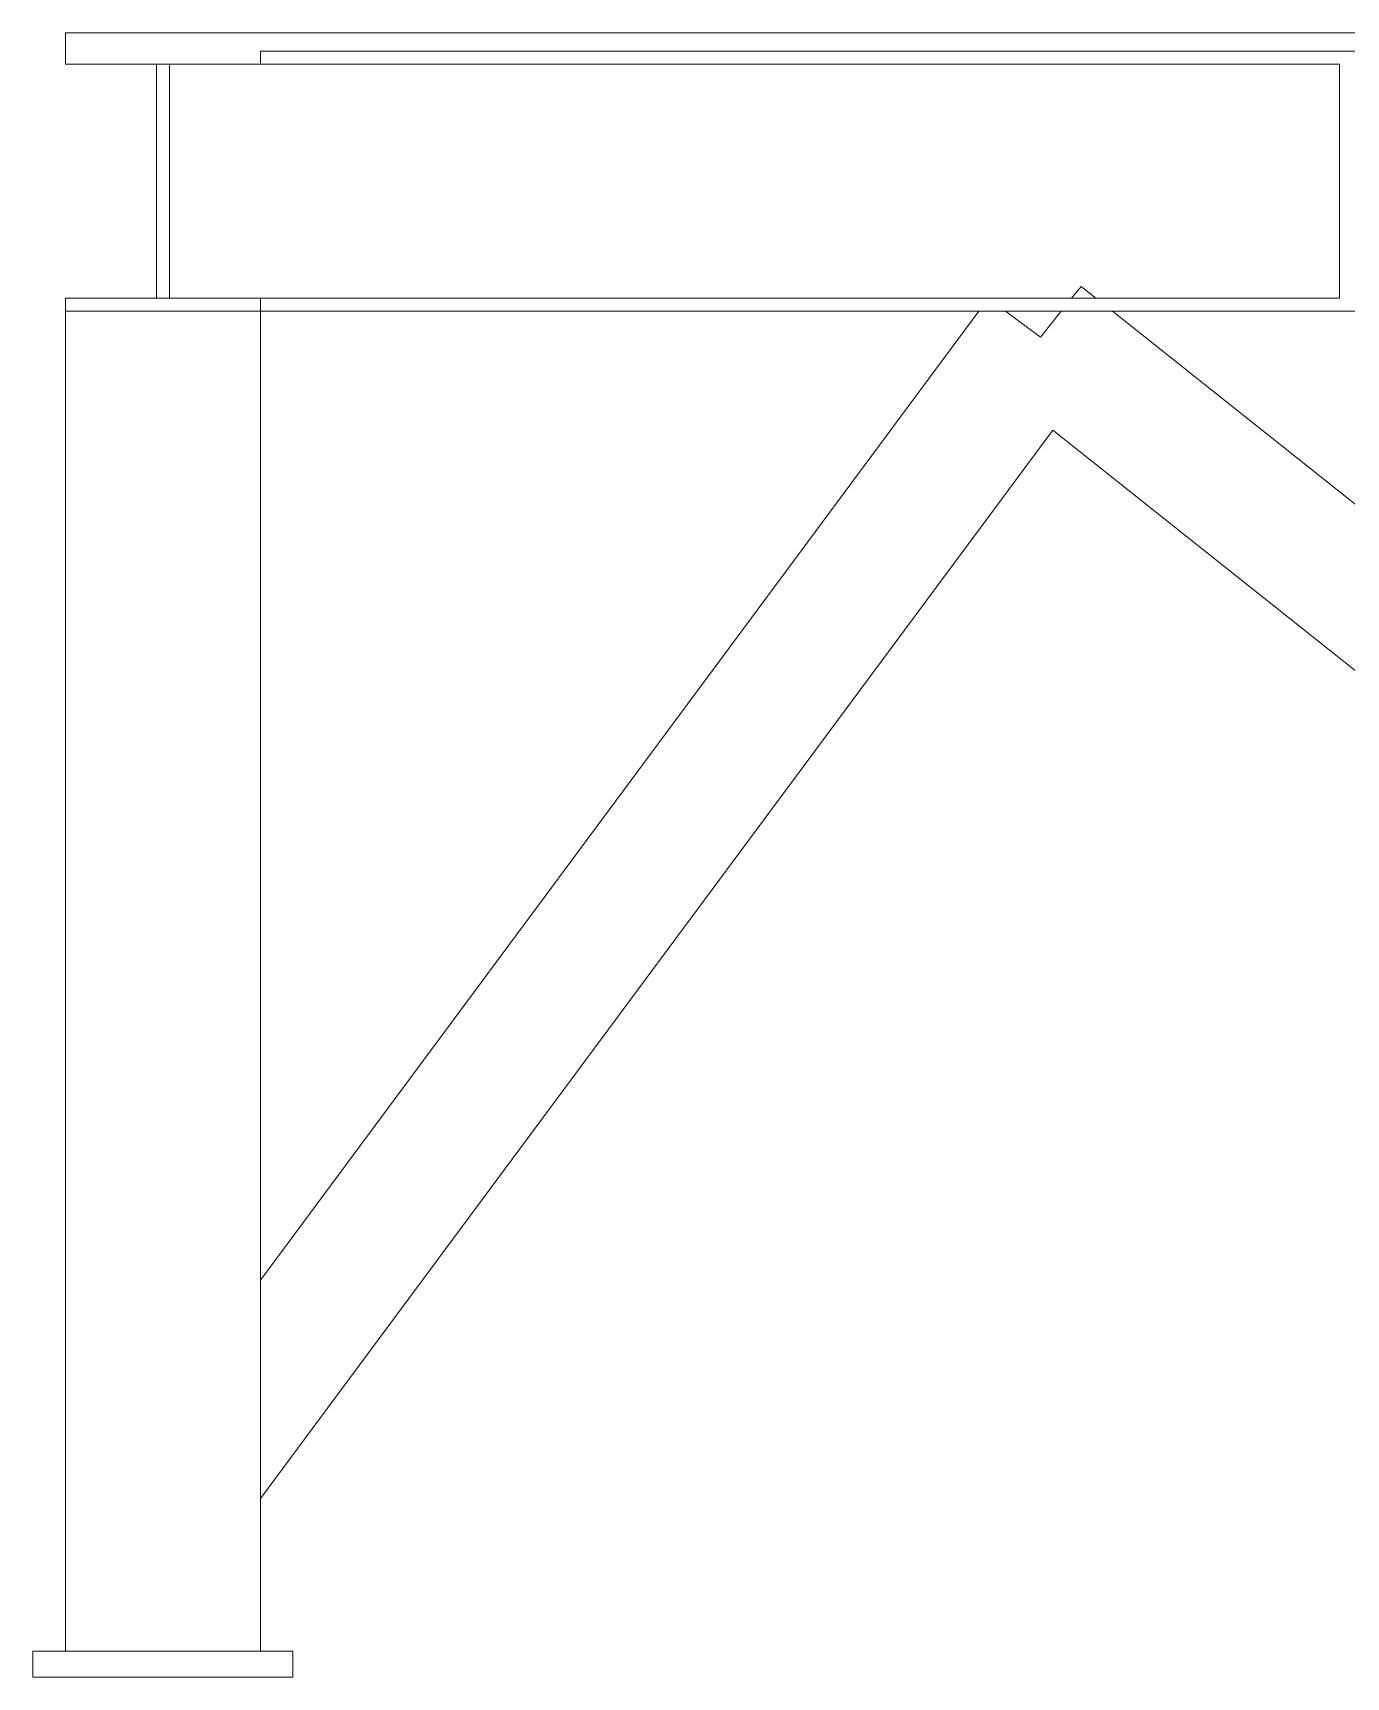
# Model space of a CAD drawing. Header units: millimetres. Extents: x -1970 to 34302, y -80068 to 6837.
# Drawn here: x -1010 to 0, y -78500 to -77236 of the extents above; entities that cross this region are included whole.
import ezdxf

# ---------------------------------------------------------------- set-up
doc = ezdxf.new("R2010")
doc.units = ezdxf.units.MM
doc.layers.add('R22_BASE_frontal', color=7, linetype='Continuous', lineweight=0)

msp = doc.modelspace()

# ---------------------------------------------------------------- linework, layer by layer
at = {"layer": 'R22_BASE_frontal'}
for p, q in [((-985, -77260), (-985, -77236)), ((-985, -77236), (35, -77236)), ((-835, -77260), (-835, -77250)), ((-835, -77250), (35, -77250)), ((-985, -77260), (-5, -77260)), ((-915, -77260), (-905, -77260)), ((-915, -77440), (-915, -77260)), ((-905, -77440), (-905, -77260)), ((-835, -77260), (-5, -77260)), ((-5, -77440), (-5, -77260)), ((-211.157, -77440), (-203.89, -77430.857)), ((-192.386, -77440), (-203.89, -77430.857)), ((-985, -78480), (-985, -77440)), ((-985, -77440), (-5, -77440)), ((-915, -77440), (-905, -77440)), ((-835, -77440), (-5, -77440)), ((-835, -77450), (-835, -77440)), ((-211.157, -77440), (-192.386, -77440)), ((-985, -78480), (-985, -77450)), ((-985, -77450), (-835, -77450)), ((-835, -78480), (-835, -77450)), ((-835, -78194.962), (-282.418, -77450)), ((-835, -77450), (835, -77450)), ((-835, -77450), (175, -77450)), ((-282.418, -77450), (-261.963, -77450)), ((-261.963, -77450), (-235, -77470)), ((-235, -77470), (-219.105, -77450)), ((-219.105, -77450), (-179.804, -77450)), ((-179.804, -77450), (835, -78256.525)), ((-835, -78362.816), (-225.639, -77541.307)), ((-225.639, -77541.307), (835, -78384.261)), ((-835, -78362.816), (-835, -78194.962)), ((-1010, -78500), (-1010, -78480)), ((-1010, -78480), (-810, -78480)), ((-985, -78480), (-835, -78480)), ((-810, -78500), (-810, -78480)), ((-1010, -78500), (-810, -78500))]:
    msp.add_line(p, q, dxfattribs=at)

doc.saveas('drawing.dxf')
